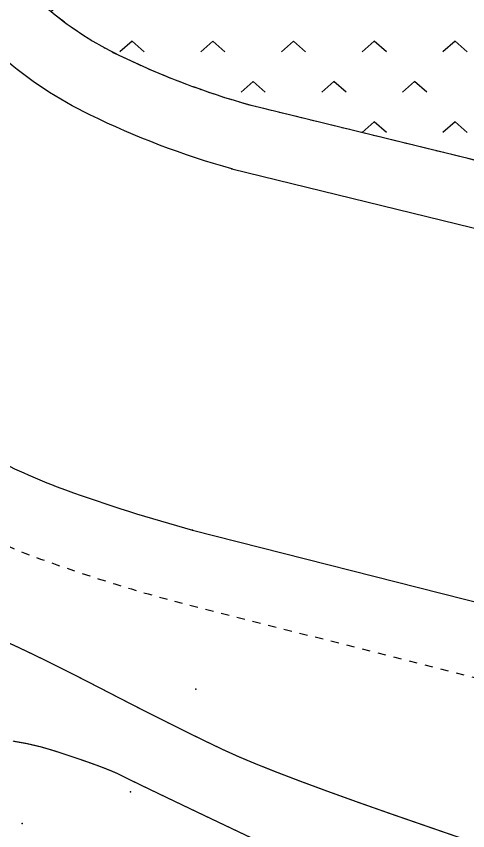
# Model space of a CAD drawing. Extents: x 940 to 1495, y 832 to 1212.
# Drawn here: x 1260 to 1288, y 997.2 to 1047.7 of the extents above; entities that cross this region are included whole.
import ezdxf

# ---------------------------------------------------------------- set-up
doc = ezdxf.new("R2010")
doc.units = 0
doc.header["$LTSCALE"] = 0.5
doc.header["$PDSIZE"] = 0.2
doc.linetypes.add('X6', pattern=[2, 1, -1])
doc.layers.get('0').update_dxf_attribs({"linetype": 'CONTINUOUS'})
for name, color, linetype in [('DGX', 2, 'CONTINUOUS'), ('DLSS', 4, 'CONTINUOUS'), ('SXSS', 5, 'CONTINUOUS'), ('ZBTZ', 3, 'CONTINUOUS'), ('ZDH', 1, 'CONTINUOUS')]:
    doc.layers.add(name, color=color, linetype=linetype)

# ---------------------------------------------------------------- blocks, each defined once
blk = doc.blocks.new('gc211')
for p, q in [((0, 0), (-1.5, -1.32)), ((1.5, -1.32), (0, 0))]:
    blk.add_line(p, q)

msp = doc.modelspace()

# ---------------------------------------------------------------- linework, layer by layer
at = {"layer": 'DGX', "linetype": 'Continuous', "const_width": 0.075, "flags": 128}
for points in [[(1259.337, 1008.937), (1260.051, 1008.608), (1260.819, 1008.244), (1261.64, 1007.846), (1262.514, 1007.414), (1263.443, 1006.948), (1264.424, 1006.447), (1265.46, 1005.913), (1266.505, 1005.373), (1267.515, 1004.854), (1268.492, 1004.358), (1269.434, 1003.884), (1270.342, 1003.433), (1271.216, 1003.003), (1272.055, 1002.595), (1272.861, 1002.21), (1273.75, 1001.807), (1274.84, 1001.349), (1276.133, 1000.834), (1277.627, 1000.263), (1279.322, 999.636), (1281.219, 998.953), (1283.318, 998.214), (1285.619, 997.418), (1287.902, 996.63)], [(1259.337, 1008.937), (1260.051, 1008.608), (1260.819, 1008.244), (1261.64, 1007.846), (1262.514, 1007.414), (1263.443, 1006.948), (1264.424, 1006.447), (1265.46, 1005.913), (1266.505, 1005.373), (1267.515, 1004.854), (1268.492, 1004.358), (1269.434, 1003.884), (1270.342, 1003.433), (1271.216, 1003.003), (1272.055, 1002.595), (1272.861, 1002.21), (1273.75, 1001.807), (1274.84, 1001.349), (1276.133, 1000.834), (1277.627, 1000.263), (1279.322, 999.636), (1281.219, 998.953), (1283.318, 998.214), (1285.619, 997.418), (1287.902, 996.63)], [(1287.902, 996.63), (1285.619, 997.418), (1283.318, 998.214), (1281.219, 998.953), (1279.322, 999.636), (1277.627, 1000.263), (1276.133, 1000.834), (1274.84, 1001.349), (1273.75, 1001.807), (1272.861, 1002.21), (1272.055, 1002.595), (1271.216, 1003.003), (1270.342, 1003.433), (1269.434, 1003.884), (1268.492, 1004.358), (1267.515, 1004.854), (1266.505, 1005.373), (1265.46, 1005.913), (1264.424, 1006.447), (1263.443, 1006.948), (1262.514, 1007.414), (1261.64, 1007.846), (1260.819, 1008.244), (1260.051, 1008.608), (1259.337, 1008.937)], [(1287.902, 996.63), (1285.619, 997.418), (1283.318, 998.214), (1281.219, 998.953), (1279.322, 999.636), (1277.627, 1000.263), (1276.133, 1000.834), (1274.84, 1001.349), (1273.75, 1001.807), (1272.861, 1002.21), (1272.055, 1002.595), (1271.216, 1003.003), (1270.342, 1003.433), (1269.434, 1003.884), (1268.492, 1004.358), (1267.515, 1004.854), (1266.505, 1005.373), (1265.46, 1005.913), (1264.424, 1006.447), (1263.443, 1006.948), (1262.514, 1007.414), (1261.64, 1007.846), (1260.819, 1008.244), (1260.051, 1008.608), (1259.337, 1008.937)], [(1287.902, 996.63), (1285.619, 997.418), (1283.318, 998.214), (1281.219, 998.953), (1279.322, 999.636), (1277.627, 1000.263), (1276.133, 1000.834), (1274.84, 1001.349), (1273.75, 1001.807), (1272.861, 1002.21), (1272.055, 1002.595), (1271.216, 1003.003), (1270.342, 1003.433), (1269.434, 1003.884), (1268.492, 1004.358), (1267.515, 1004.854), (1266.505, 1005.373), (1265.46, 1005.913), (1264.424, 1006.447), (1263.443, 1006.948), (1262.514, 1007.414), (1261.64, 1007.846), (1260.819, 1008.244), (1260.051, 1008.608), (1259.337, 1008.937)], [(1275.563, 996.293), (1273.645, 997.205), (1271.953, 998.01), (1270.484, 998.711), (1269.241, 999.306), (1268.222, 999.796), (1267.427, 1000.18), (1266.857, 1000.459), (1266.512, 1000.633), (1266.243, 1000.763), (1265.902, 1000.91), (1265.49, 1001.075), (1265.006, 1001.257), (1264.451, 1001.457), (1263.824, 1001.674), (1263.125, 1001.908), (1262.355, 1002.16), (1261.535, 1002.4), (1260.688, 1002.598), (1259.813, 1002.754)], [(1275.563, 996.293), (1273.645, 997.205), (1271.953, 998.01), (1270.484, 998.711), (1269.241, 999.306), (1268.222, 999.796), (1267.427, 1000.18), (1266.857, 1000.459), (1266.512, 1000.633), (1266.243, 1000.763), (1265.902, 1000.91), (1265.49, 1001.075), (1265.006, 1001.257), (1264.451, 1001.457), (1263.824, 1001.674), (1263.125, 1001.908), (1262.355, 1002.16), (1261.535, 1002.4), (1260.688, 1002.598), (1259.813, 1002.754)], [(1275.563, 996.293), (1273.645, 997.205), (1271.953, 998.01), (1270.484, 998.711), (1269.241, 999.306), (1268.222, 999.796), (1267.427, 1000.18), (1266.857, 1000.459), (1266.512, 1000.633), (1266.243, 1000.763), (1265.902, 1000.91), (1265.49, 1001.075), (1265.006, 1001.257), (1264.451, 1001.457), (1263.824, 1001.674), (1263.125, 1001.908), (1262.355, 1002.16), (1261.535, 1002.4), (1260.688, 1002.598), (1259.813, 1002.754)], [(1275.563, 996.293), (1273.645, 997.205), (1271.953, 998.01), (1270.484, 998.711), (1269.241, 999.306), (1268.222, 999.796), (1267.427, 1000.18), (1266.857, 1000.459), (1266.512, 1000.633), (1266.243, 1000.763), (1265.902, 1000.91), (1265.49, 1001.075), (1265.006, 1001.257), (1264.451, 1001.457), (1263.824, 1001.674), (1263.125, 1001.908), (1262.355, 1002.16), (1261.535, 1002.4), (1260.688, 1002.598), (1259.813, 1002.754)], [(1275.563, 996.293), (1273.645, 997.205), (1271.953, 998.01), (1270.484, 998.711), (1269.241, 999.306), (1268.222, 999.796), (1267.427, 1000.18), (1266.857, 1000.459), (1266.512, 1000.633), (1266.243, 1000.763), (1265.902, 1000.91), (1265.49, 1001.075), (1265.006, 1001.257), (1264.451, 1001.457), (1263.824, 1001.674), (1263.125, 1001.908), (1262.355, 1002.16), (1261.535, 1002.4), (1260.688, 1002.598), (1259.813, 1002.754)], [(1275.563, 996.293), (1273.645, 997.205), (1271.953, 998.01), (1270.484, 998.711), (1269.241, 999.306), (1268.222, 999.796), (1267.427, 1000.18), (1266.857, 1000.459), (1266.512, 1000.633), (1266.243, 1000.763), (1265.902, 1000.91), (1265.49, 1001.075), (1265.006, 1001.257), (1264.451, 1001.457), (1263.824, 1001.674), (1263.125, 1001.908), (1262.355, 1002.16), (1261.535, 1002.4), (1260.688, 1002.598), (1259.813, 1002.754)]]:
    msp.add_lwpolyline(points, dxfattribs=at)
at = {"layer": 'DLSS', "linetype": 'X6'}
msp.add_lwpolyline([(1231.442, 1101.112, 0.010155), (1231.905, 1097.768, 0.040731), (1232.848, 1093.905, 0.008289), (1236.331, 1083.971, 0.025857), (1237.513, 1081.22, 0.020684), (1241.734, 1073.467, 0.016681), (1247.75, 1064.15, 0.01011), (1252.129, 1058.105, 0.015061), (1255.184, 1054.306, 0.030345), (1256.102, 1053.356, 0.007073), (1261.839, 1048.243, 0.065296), (1266.379, 1045.247, 0.045052), (1274.488, 1042.167, 0.045052)], format="xyb", dxfattribs=at)
at = {"layer": 'DLSS', "linetype": 'X6', "flags": 128}
msp.add_lwpolyline([(1220.986, 1047.25, 0.025832), (1227.657, 1038.133, 0.04167), (1232.843, 1032.749, 0.006734), (1242.305, 1024.659, 0.027926), (1245.102, 1022.585, 0.018837), (1247.965, 1020.851, 0.005961), (1256.413, 1016.291, 0.033977), (1261.532, 1014.034, 0.020512), (1269.742, 1011.439, 0.020512)], format="xyb", dxfattribs=at)
for points in [[(1274.357, 1042.199), (1307.146, 1034.174)], [(1269.813, 1011.421), (1298.625, 1004.093)]]:
    msp.add_lwpolyline(points, dxfattribs=at)
at = {"layer": 'SXSS', "linetype": 'Continuous'}
for p, q in [((1273.379, 1038.205, 8.553), (1306.168, 1030.18, 8.537)), ((1270.935, 1015.831, 8.57), (1299.747, 1008.503, 10.489))]:
    msp.add_line(p, q, dxfattribs=at)
at = {"layer": 'SXSS', "linetype": 'Continuous', "flags": 128}
for points in [[(1273.379, 1038.205, -0.045052), (1264.578, 1041.547, -0.065296), (1259.145, 1045.133, -0.007073), (1253.321, 1050.323, -0.030345), (1252.057, 1051.632, -0.015061), (1248.847, 1055.624, -0.01011), (1244.37, 1061.804, -0.016681), (1238.205, 1071.352, -0.020684), (1233.821, 1079.403, -0.025857), (1232.472, 1082.546, -0.008289), (1228.943, 1092.608, -0.040731), (1227.842, 1097.121, -0.023277), (1226.94, 1105.19)], [(1204.667, 1104.851, 0.025568), (1205.869, 1093.471, 0.04971), (1207.361, 1087.767, 0.005749), (1212.32, 1074.85, 0.012521), (1214.813, 1069.005, 0.012475), (1220.672, 1056.972, 0.020072), (1224.793, 1049.744, 0.031265), (1229.515, 1043.141, 0.026941), (1235.847, 1036.168, 0.021449), (1242.261, 1030.349, 0.027926), (1247.605, 1026.386, 0.018837), (1250.175, 1024.83, 0.005961), (1258.527, 1020.321, 0.033977), (1263.081, 1018.314, 0.020512), (1270.935, 1015.831)]]:
    msp.add_lwpolyline(points, format="xyb", dxfattribs=at)
at = {"layer": 'ZBTZ', "linetype": 'Continuous', "flags": 128}
msp.add_lwpolyline([(1303.64, 1058.845), (1303.999, 1061.112, -0.021227), (1300.667, 1063.343, -0.021227), (1297.537, 1065.848, -0.024539), (1294.199, 1069.062, -0.024539), (1291.191, 1072.588), (1262.392, 1048.113), (1262.193, 1047.943, 0.059731), (1266.379, 1045.247, 0.045052), (1274.488, 1042.167), (1299.227, 1036.113)], format="xyb", close=True, dxfattribs=at)
at = {"layer": 'ZDH', "linetype": 'Continuous'}
for p in [(1273.379, 1038.205, 8.553), (1273.379, 1038.205, 8.553), (1270.935, 1015.831, 8.57), (1270.935, 1015.831, 8.57), (1271.145, 1005.967, 10.365), (1271.145, 1005.967, 10.365), (1267.096, 999.601, 12.154), (1267.096, 999.601, 12.154), (1260.393, 997.652, 12.772), (1260.393, 997.652, 12.772)]:
    msp.add_point(p, dxfattribs=at)

# ---------------------------------------------------------------- block references
at = {"layer": 'ZBTZ', "linetype": 'Continuous', "xscale": 0.5, "yscale": 0.5}
for p in [(1267.193, 1046.113), (1272.193, 1046.113), (1277.193, 1046.113), (1282.193, 1046.113), (1287.193, 1046.113), (1274.693, 1043.613), (1279.693, 1043.613), (1284.693, 1043.613), (1282.193, 1041.113), (1287.193, 1041.113)]:
    msp.add_blockref('gc211', p, dxfattribs=at)

doc.saveas('drawing.dxf')
